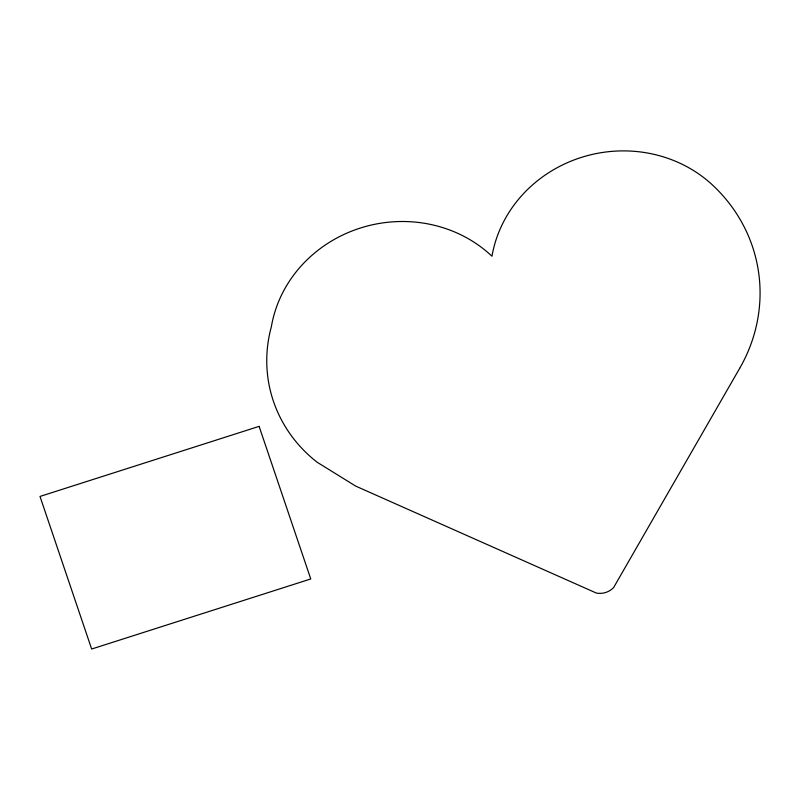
<?xml version="1.0" encoding="UTF-8"?>
<svg xmlns="http://www.w3.org/2000/svg" width="800" height="800" viewBox="0 0 800 800"><rect width="100%" height="100%" fill="white"/><g stroke="black" fill="none" stroke-linecap="round" stroke-linejoin="round"><path stroke-width="1.2" d="M739.69 368.29L613.61 587.58A18.09 16.89 -11.1 0 1 596.41 593.08L355.75 486.13L317.22 462.29A144.47 134.88 -11.1 0 1 271.35 326.78A129.62 121.01 -11.1 0 1 360.2 228.09A129.62 121.01 -11.1 0 1 491.97 256.23A130.05 121.41 -11.1 0 1 581.06 157.5A130.05 121.41 -11.1 0 1 713.06 185.53A166.52 155.46 -11.1 0 1 739.69 368.29M259.11 426.37L40 496.44L91.65 649.03L310.76 578.96L259.11 426.37"/></g></svg>
